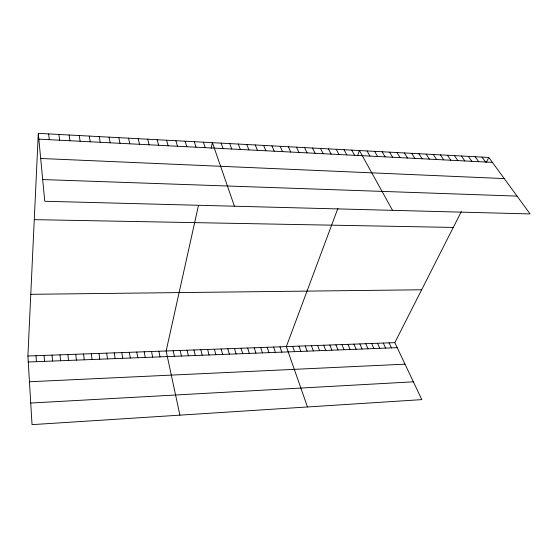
<?xml version="1.0" encoding="UTF-8"?>
<svg xmlns="http://www.w3.org/2000/svg" width="558" height="558" viewBox="0 0 558 558"><rect width="100%" height="100%" fill="white"/><g stroke="black" fill="none" stroke-linecap="round" stroke-linejoin="round"><path stroke-width="0.84" d="M461.32 211.587L394.82 342.647L421.806 399.626L32.036 424.645L27.9 356.011L38.293 133.355L488.787 157.461L530.1 213.93L44.759 201.264L38.293 133.355M198.467 205.449L166.138 350.975L179.906 415.152M211.168 148.268L212.41 142.667L234.423 206.216M337.897 208.329L286.345 346.595L307.479 406.963M357.504 155.738L359.443 150.534L392.532 210.338M486.325 162.308L488.787 157.461M30.732 403.036L413.373 381.818M29.448 381.756L405.01 364.165M28.263 361.989L397.191 347.662M27.9 356.011L394.82 342.647M30.781 294.31L421.639 289.783M34.268 219.65L453.284 227.427M42.694 179.557L517.057 196.102M40.685 158.479L504.244 178.588M38.844 139.151L492.372 162.364M482.014 157.098L485.565 162.015M475.193 156.728L478.708 161.66M468.322 156.366L471.803 161.311M461.41 155.996L464.849 160.955M454.449 155.619L457.853 160.592M447.439 155.243L450.801 160.237M440.381 154.866L443.708 159.874M433.273 154.489L436.565 159.504M426.124 154.106L429.367 159.135M418.918 153.722L422.127 158.765M411.665 153.331L414.831 158.395M404.362 152.941L407.486 158.019M397.003 152.55L400.086 157.642M389.596 152.153L392.637 157.258M382.139 151.755L385.132 156.875M374.627 151.351L377.578 156.484M367.059 150.946L369.968 156.101M351.77 150.13L354.581 155.312M344.042 149.711L346.811 154.915M336.258 149.3L338.978 154.51M328.418 148.874L331.089 154.106M320.522 148.456L323.138 153.701M312.571 148.03L315.137 153.29M304.556 147.598L307.074 152.878M389.065 342.856L391.416 347.885M296.486 147.166L298.949 152.46M383.29 343.065L385.613 348.108M288.36 146.733L290.767 152.041M377.48 343.275L379.775 348.338M371.635 343.491L373.909 348.562M280.165 146.294L282.522 151.623M365.762 343.7L368.001 348.792M359.854 343.916L362.065 349.022M271.92 145.854L274.222 151.197M353.911 344.133L356.102 349.252M347.941 344.349L350.103 349.489M263.606 145.408L265.852 150.772M341.935 344.572L344.063 349.72M255.229 144.961L257.419 150.339M335.895 344.788L337.995 349.957M329.827 345.011L331.891 350.194M246.796 144.508L248.931 149.9M323.717 345.235L325.76 350.431M317.579 345.458L319.588 350.675M238.294 144.055L240.372 149.467M311.399 345.681L313.38 350.912M305.191 345.911L307.137 351.156M229.736 143.594L231.744 149.021M298.942 346.134L300.86 351.401M221.101 143.134L223.061 148.581M292.664 346.365L294.547 351.645M279.99 346.825L281.811 352.14M273.601 347.062L275.387 352.391M203.384 142.185L205.211 147.668M267.17 347.292L268.928 352.642M260.712 347.529L262.434 352.893M194.282 141.697L196.046 147.2M254.211 347.767L255.899 353.151M185.116 141.209L186.811 146.726M247.668 348.004L249.321 353.402M241.091 348.248L242.709 353.66M175.868 140.714L177.5 146.245M234.479 348.485L236.062 353.918M227.824 348.729L229.373 354.177M166.556 140.218L168.111 145.771M221.128 348.973L222.642 354.442M214.398 349.217L215.876 354.7M157.161 139.716L158.653 145.282M207.625 349.461L209.062 354.965M147.696 139.207L149.112 144.794M200.817 349.713L202.212 355.237M193.961 349.964L195.321 355.502M138.154 138.698L139.5 144.306M187.07 350.215L188.395 355.774M180.136 350.466L181.42 356.039M128.528 138.182L129.805 143.811M173.161 350.717L174.403 356.311M118.833 137.666L120.026 143.308M158.87 351.24L160.027 356.876M109.054 137.142L110.177 142.806M151.546 351.505L152.669 357.162M144.18 351.777L145.254 357.448M99.191 136.612L100.238 142.297M136.766 352.042L137.805 357.734M129.31 352.314L130.3 358.027M89.252 136.082L90.222 141.781M121.804 352.593L122.746 358.32M114.251 352.865L115.15 358.62M79.229 135.545L80.115 141.265M106.648 353.144L107.506 358.913M69.122 135.001L69.924 140.742M99.003 353.423L99.805 359.212M91.303 353.702L92.063 359.512M58.932 134.457L59.657 140.218M83.554 353.981L84.265 359.819M75.755 354.267L76.418 360.119M48.658 133.906L49.292 139.688M67.909 354.553L68.522 360.426M60.013 354.839L60.578 360.733M52.061 355.132L52.578 361.047M44.061 355.425L44.521 361.361M36.005 355.718L36.416 361.675"/></g></svg>
